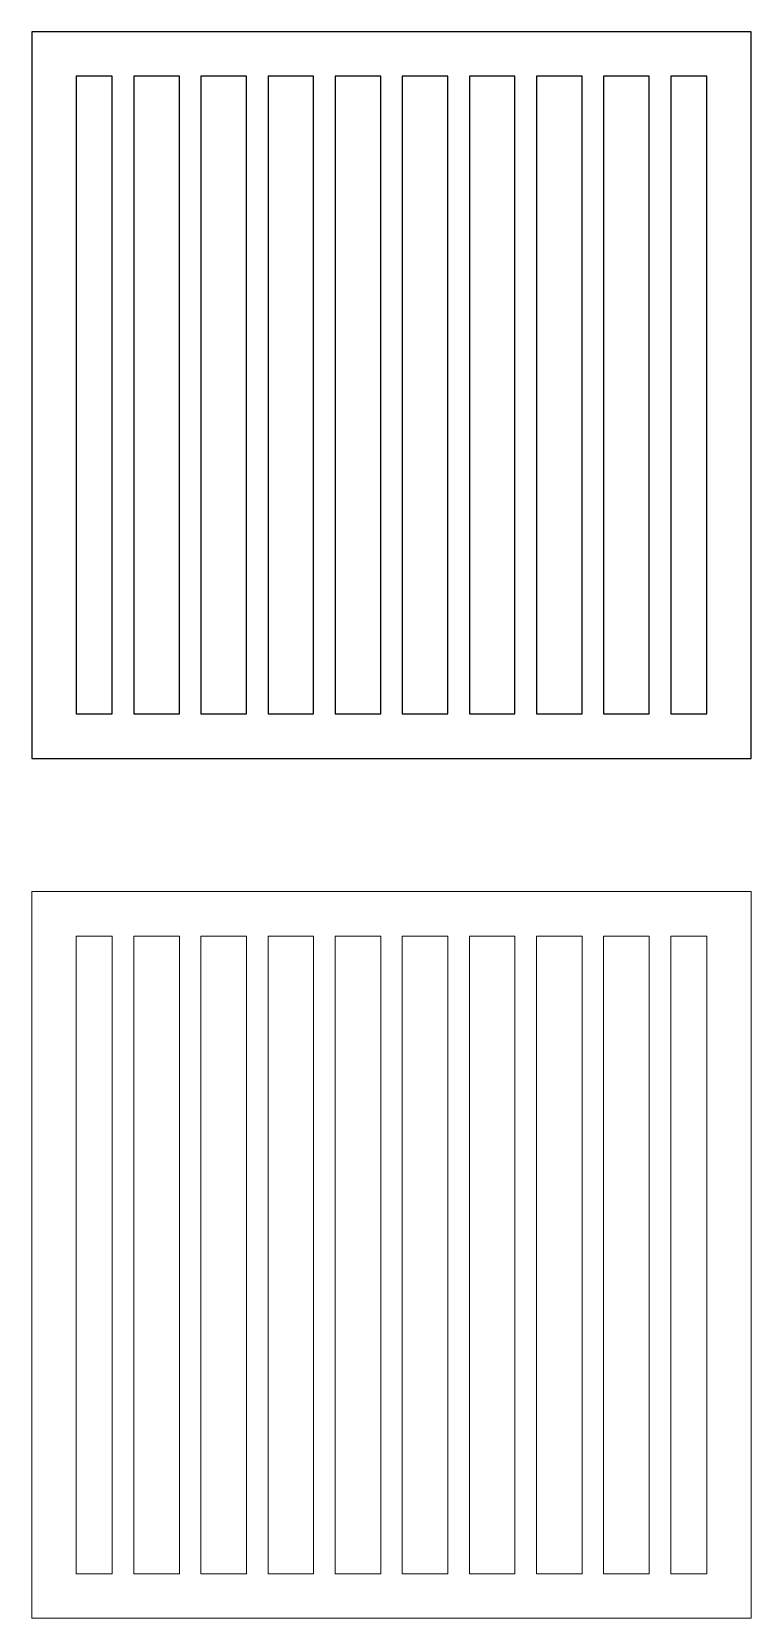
# Model space of a CAD drawing. Header units: centimetres. Extents: x -5 to 3.5, y -5.2 to 13.5.
import ezdxf

# ---------------------------------------------------------------- set-up
doc = ezdxf.new("R2010")
doc.units = ezdxf.units.CM
doc.header["$MEASUREMENT"] = 0
doc.layers.add('layer 1', color=7, linetype='Continuous')

msp = doc.modelspace()

# ---------------------------------------------------------------- linework, layer by layer
at = {"layer": 'layer 1', "color": 242}
for points in [[(-4.97469, 13.52312), (-4.97469, 13.52312), (3.50828, 13.52312), (3.50828, 13.52312), (3.50828, 13.52312), (3.50828, 13.52312), (3.50828, 4.9527), (3.50828, 4.9527), (3.50828, 4.9527), (3.50828, 4.9527), (-4.97469, 4.9527), (-4.97469, 4.9527), (-4.97469, 4.9527), (-4.97469, 4.9527), (-4.97469, 13.52312), (-4.97469, 13.52312)], [(-4.02514, 12.9984), (-4.02514, 12.9984), (-4.02514, 5.47742), (-4.02514, 5.47742), (-4.02514, 5.47742), (-4.02514, 5.47742), (-4.44997, 5.47742), (-4.44997, 5.47742), (-4.44997, 5.47742), (-4.44997, 5.47742), (-4.44997, 12.9984), (-4.44997, 12.9984), (-4.44997, 12.9984), (-4.44997, 12.9984), (-4.02514, 12.9984), (-4.02514, 12.9984)], [(-3.7712, 5.47742), (-3.7712, 5.47742), (-3.7712, 12.9984), (-3.7712, 12.9984), (-3.7712, 12.9984), (-3.7712, 12.9984), (-3.2339, 12.9984), (-3.2339, 12.9984), (-3.2339, 12.9984), (-3.2339, 12.9984), (-3.2339, 5.47742), (-3.2339, 5.47742), (-3.2339, 5.47742), (-3.2339, 5.47742), (-3.7712, 5.47742), (-3.7712, 5.47742)], [(-2.97996, 5.47742), (-2.97996, 5.47742), (-2.97996, 12.9984), (-2.97996, 12.9984), (-2.97996, 12.9984), (-2.97996, 12.9984), (-2.44266, 12.9984), (-2.44266, 12.9984), (-2.44266, 12.9984), (-2.44266, 12.9984), (-2.44266, 5.47742), (-2.44266, 5.47742), (-2.44266, 5.47742), (-2.44266, 5.47742), (-2.97996, 5.47742), (-2.97996, 5.47742)], [(-2.18872, 5.47742), (-2.18872, 5.47742), (-2.18872, 12.9984), (-2.18872, 12.9984), (-2.18872, 12.9984), (-2.18872, 12.9984), (-1.65142, 12.9984), (-1.65142, 12.9984), (-1.65142, 12.9984), (-1.65142, 12.9984), (-1.65142, 5.47742), (-1.65142, 5.47742), (-1.65142, 5.47742), (-1.65142, 5.47742), (-2.18872, 5.47742), (-2.18872, 5.47742)], [(-1.39747, 5.47742), (-1.39747, 5.47742), (-1.39747, 12.9984), (-1.39747, 12.9984), (-1.39747, 12.9984), (-1.39747, 12.9984), (-0.86018, 12.9984), (-0.86018, 12.9984), (-0.86018, 12.9984), (-0.86018, 12.9984), (-0.86018, 5.47742), (-0.86018, 5.47742), (-0.86018, 5.47742), (-0.86018, 5.47742), (-1.39747, 5.47742), (-1.39747, 5.47742)], [(-0.60623, 5.47742), (-0.60623, 5.47742), (-0.60623, 12.9984), (-0.60623, 12.9984), (-0.60623, 12.9984), (-0.60623, 12.9984), (-0.06894, 12.9984), (-0.06894, 12.9984), (-0.06894, 12.9984), (-0.06894, 12.9984), (-0.06894, 5.47742), (-0.06894, 5.47742), (-0.06894, 5.47742), (-0.06894, 5.47742), (-0.60623, 5.47742), (-0.60623, 5.47742)], [(0.18501, 5.47742), (0.18501, 5.47742), (0.18501, 12.9984), (0.18501, 12.9984), (0.18501, 12.9984), (0.18501, 12.9984), (0.7223, 12.9984), (0.7223, 12.9984), (0.7223, 12.9984), (0.7223, 12.9984), (0.7223, 5.47742), (0.7223, 5.47742), (0.7223, 5.47742), (0.7223, 5.47742), (0.18501, 5.47742), (0.18501, 5.47742)], [(0.97625, 5.47742), (0.97625, 5.47742), (0.97625, 12.9984), (0.97625, 12.9984), (0.97625, 12.9984), (0.97625, 12.9984), (1.51354, 12.9984), (1.51354, 12.9984), (1.51354, 12.9984), (1.51354, 12.9984), (1.51354, 5.47742), (1.51354, 5.47742), (1.51354, 5.47742), (1.51354, 5.47742), (0.97625, 5.47742), (0.97625, 5.47742)], [(1.76749, 5.47742), (1.76749, 5.47742), (1.76749, 12.9984), (1.76749, 12.9984), (1.76749, 12.9984), (1.76749, 12.9984), (2.30478, 12.9984), (2.30478, 12.9984), (2.30478, 12.9984), (2.30478, 12.9984), (2.30478, 5.47742), (2.30478, 5.47742), (2.30478, 5.47742), (2.30478, 5.47742), (1.76749, 5.47742), (1.76749, 5.47742)], [(2.55873, 5.47742), (2.55873, 5.47742), (2.55873, 12.9984), (2.55873, 12.9984), (2.55873, 12.9984), (2.55873, 12.9984), (2.98356, 12.9984), (2.98356, 12.9984), (2.98356, 12.9984), (2.98356, 12.9984), (2.98356, 5.47742), (2.98356, 5.47742), (2.98356, 5.47742), (2.98356, 5.47742), (2.55873, 5.47742), (2.55873, 5.47742)]]:
    msp.add_open_spline(points, degree=3, knots=[0, 0, 0, 0, 0.2, 0.2, 0.2, 0.2, 0.4, 0.4, 0.4, 0.4, 0.6, 0.6, 0.6, 0.6, 1, 1, 1, 1], dxfattribs=at)
at = {"layer": 'layer 1', "color": 177, "lineweight": 9}
for points in [[(-4.97469, 3.38078), (-4.97469, 3.38078), (3.50828, 3.38078), (3.50828, 3.38078), (3.50828, 3.38078), (3.50828, 3.38078), (3.50828, -5.18964), (3.50828, -5.18964), (3.50828, -5.18964), (3.50828, -5.18964), (-4.97469, -5.18964), (-4.97469, -5.18964), (-4.97469, -5.18964), (-4.97469, -5.18964), (-4.97469, 3.38078), (-4.97469, 3.38078)], [(-4.02514, 2.85606), (-4.02514, 2.85606), (-4.02514, -4.66492), (-4.02514, -4.66492), (-4.02514, -4.66492), (-4.02514, -4.66492), (-4.44997, -4.66492), (-4.44997, -4.66492), (-4.44997, -4.66492), (-4.44997, -4.66492), (-4.44997, 2.85606), (-4.44997, 2.85606), (-4.44997, 2.85606), (-4.44997, 2.85606), (-4.02514, 2.85606), (-4.02514, 2.85606)], [(-3.7712, -4.66492), (-3.7712, -4.66492), (-3.7712, 2.85606), (-3.7712, 2.85606), (-3.7712, 2.85606), (-3.7712, 2.85606), (-3.2339, 2.85606), (-3.2339, 2.85606), (-3.2339, 2.85606), (-3.2339, 2.85606), (-3.2339, -4.66492), (-3.2339, -4.66492), (-3.2339, -4.66492), (-3.2339, -4.66492), (-3.7712, -4.66492), (-3.7712, -4.66492)], [(-2.97996, -4.66492), (-2.97996, -4.66492), (-2.97996, 2.85606), (-2.97996, 2.85606), (-2.97996, 2.85606), (-2.97996, 2.85606), (-2.44266, 2.85606), (-2.44266, 2.85606), (-2.44266, 2.85606), (-2.44266, 2.85606), (-2.44266, -4.66492), (-2.44266, -4.66492), (-2.44266, -4.66492), (-2.44266, -4.66492), (-2.97996, -4.66492), (-2.97996, -4.66492)], [(-2.18872, -4.66492), (-2.18872, -4.66492), (-2.18872, 2.85606), (-2.18872, 2.85606), (-2.18872, 2.85606), (-2.18872, 2.85606), (-1.65142, 2.85606), (-1.65142, 2.85606), (-1.65142, 2.85606), (-1.65142, 2.85606), (-1.65142, -4.66492), (-1.65142, -4.66492), (-1.65142, -4.66492), (-1.65142, -4.66492), (-2.18872, -4.66492), (-2.18872, -4.66492)], [(-1.39747, -4.66492), (-1.39747, -4.66492), (-1.39747, 2.85606), (-1.39747, 2.85606), (-1.39747, 2.85606), (-1.39747, 2.85606), (-0.86018, 2.85606), (-0.86018, 2.85606), (-0.86018, 2.85606), (-0.86018, 2.85606), (-0.86018, -4.66492), (-0.86018, -4.66492), (-0.86018, -4.66492), (-0.86018, -4.66492), (-1.39747, -4.66492), (-1.39747, -4.66492)], [(-0.60623, -4.66492), (-0.60623, -4.66492), (-0.60623, 2.85606), (-0.60623, 2.85606), (-0.60623, 2.85606), (-0.60623, 2.85606), (-0.06894, 2.85606), (-0.06894, 2.85606), (-0.06894, 2.85606), (-0.06894, 2.85606), (-0.06894, -4.66492), (-0.06894, -4.66492), (-0.06894, -4.66492), (-0.06894, -4.66492), (-0.60623, -4.66492), (-0.60623, -4.66492)], [(0.18501, -4.66492), (0.18501, -4.66492), (0.18501, 2.85606), (0.18501, 2.85606), (0.18501, 2.85606), (0.18501, 2.85606), (0.7223, 2.85606), (0.7223, 2.85606), (0.7223, 2.85606), (0.7223, 2.85606), (0.7223, -4.66492), (0.7223, -4.66492), (0.7223, -4.66492), (0.7223, -4.66492), (0.18501, -4.66492), (0.18501, -4.66492)], [(0.97625, -4.66492), (0.97625, -4.66492), (0.97625, 2.85606), (0.97625, 2.85606), (0.97625, 2.85606), (0.97625, 2.85606), (1.51354, 2.85606), (1.51354, 2.85606), (1.51354, 2.85606), (1.51354, 2.85606), (1.51354, -4.66492), (1.51354, -4.66492), (1.51354, -4.66492), (1.51354, -4.66492), (0.97625, -4.66492), (0.97625, -4.66492)], [(1.76749, -4.66492), (1.76749, -4.66492), (1.76749, 2.85606), (1.76749, 2.85606), (1.76749, 2.85606), (1.76749, 2.85606), (2.30478, 2.85606), (2.30478, 2.85606), (2.30478, 2.85606), (2.30478, 2.85606), (2.30478, -4.66492), (2.30478, -4.66492), (2.30478, -4.66492), (2.30478, -4.66492), (1.76749, -4.66492), (1.76749, -4.66492)], [(2.55873, -4.66492), (2.55873, -4.66492), (2.55873, 2.85606), (2.55873, 2.85606), (2.55873, 2.85606), (2.55873, 2.85606), (2.98356, 2.85606), (2.98356, 2.85606), (2.98356, 2.85606), (2.98356, 2.85606), (2.98356, -4.66492), (2.98356, -4.66492), (2.98356, -4.66492), (2.98356, -4.66492), (2.55873, -4.66492), (2.55873, -4.66492)]]:
    msp.add_open_spline(points, degree=3, knots=[0, 0, 0, 0, 0.2, 0.2, 0.2, 0.2, 0.4, 0.4, 0.4, 0.4, 0.6, 0.6, 0.6, 0.6, 1, 1, 1, 1], dxfattribs=at)

doc.saveas('drawing.dxf')
